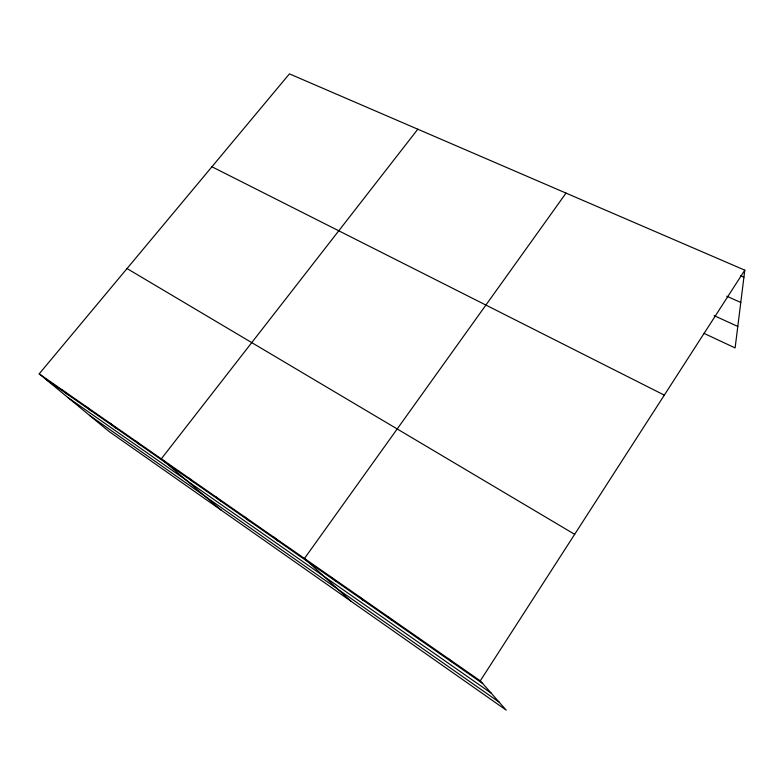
<?xml version="1.0" encoding="UTF-8"?>
<svg xmlns="http://www.w3.org/2000/svg" width="784" height="784" viewBox="0 0 784 784"><rect width="100%" height="100%" fill="white"/><g stroke="black" fill="none" stroke-linecap="round" stroke-linejoin="round"><path stroke-width="1.18" d="M39.2 373.85L480.288 680.835L506.209 710.128L109.015 431.455L39.2 373.85L289.423 73.872L744.8 270.166L735.118 347.92L704.012 333.376M480.288 680.835L744.8 270.166M566.038 193.109L304.476 558.473L350.869 601.142M417.813 129.213L161.318 458.836L221.49 510.374M740.664 275.752L743.928 277.164M726.748 296.205L740.782 302.467M714.185 315.648L737.793 326.448M211.935 166.767L664.313 395.136M127.028 268.559L574.652 534.325M45.394 378.956L482.65 683.511M67.934 397.557L491.156 693.115M89.503 415.363L499.124 702.131M62.161 389.834L68.218 394.852M85.828 406.298L91.728 411.228M110.221 423.272L115.963 428.103M135.367 440.775L140.934 445.498M188.101 477.476L193.276 481.964M215.767 496.733L220.725 501.074M244.353 516.627L249.067 520.821M273.9 537.197L278.369 541.225M331.573 577.338L335.503 581.022M359.503 596.771L363.159 600.289M388.296 616.812L391.667 620.134M417.999 637.48L421.047 640.606M448.644 658.815L451.368 661.716"/></g></svg>
